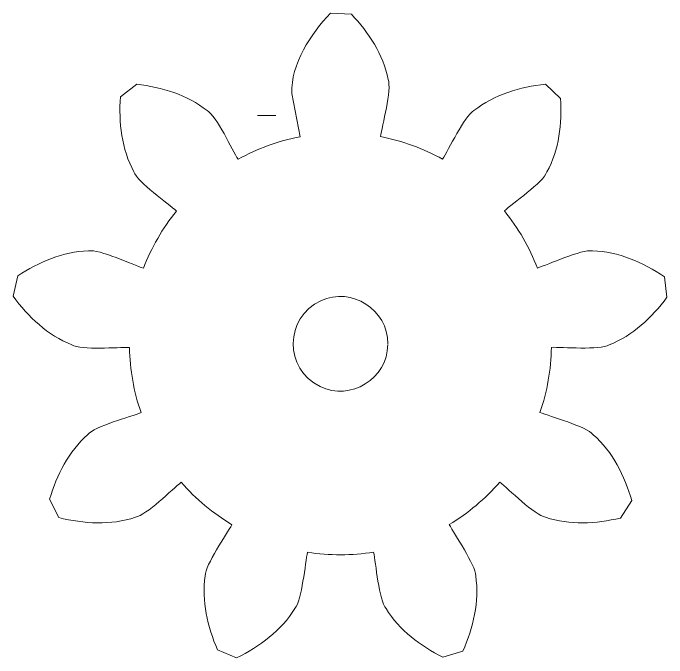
# Model space of a CAD drawing. Header units: millimetres. Extents: x 38 to 198, y 100 to 184.
# Drawn here: x 37.67 to 79.1, y 136.84 to 177.7 of the extents above; entities that cross this region are included whole.
import ezdxf

# ---------------------------------------------------------------- set-up
doc = ezdxf.new("R2010")
doc.units = ezdxf.units.MM
doc.header["$MEASUREMENT"] = 0
doc.layers.add('Layer 1', color=7, linetype='Continuous')

# ---------------------------------------------------------------- blocks, each defined once
blk = doc.blocks.new('block 2')
at = {"layer": 'Layer 1', "color": 152, "lineweight": 18, "true_color": 0x0072bd}
blk.add_open_spline([(55.337, 172.6), (55.248, 174.471), (56.544, 176.395), (57.79, 177.699), (57.79, 177.699), (59.103, 177.627), (59.103, 177.627), (60.193, 176.47), (61.116, 175.073), (61.432, 173.496), (61.681, 172.849), (61.044, 170.533), (60.956, 169.868), (62.33, 169.602), (63.663, 169.117), (64.887, 168.439), (65.259, 169.02), (66.258, 171.173), (66.866, 171.518), (68.149, 172.544), (69.793, 173.02), (71.406, 173.196), (71.406, 173.196), (72.365, 172.296), (72.365, 172.296), (72.457, 170.71), (72.266, 169.046), (71.494, 167.634), (71.269, 166.98), (69.293, 165.615), (68.797, 165.162), (69.679, 164.075), (70.389, 162.846), (70.891, 161.54), (71.549, 161.746), (73.698, 162.753), (74.385, 162.627), (76.028, 162.588), (77.593, 161.896), (78.941, 160.994), (78.941, 160.994), (79.098, 159.688), (79.098, 159.688), (78.149, 158.414), (76.933, 157.262), (75.435, 156.676), (74.841, 156.32), (72.45, 156.544), (71.779, 156.516), (71.756, 155.117), (71.51, 153.719), (71.055, 152.396), (71.692, 152.131), (73.985, 151.521), (74.431, 150.982), (75.664, 149.896), (76.418, 148.36), (76.871, 146.803), (76.871, 146.803), (76.152, 145.702), (76.152, 145.702), (74.605, 145.336), (72.934, 145.235), (71.41, 145.75), (70.726, 145.858), (69.038, 147.567), (68.506, 147.976), (67.589, 146.919), (66.502, 146.007), (65.303, 145.286), (65.62, 144.673), (66.985, 142.732), (66.98, 142.033), (67.227, 140.408), (66.818, 138.747), (66.163, 137.262), (66.163, 137.262), (64.905, 136.881), (64.905, 136.881), (63.485, 137.595), (62.139, 138.592), (61.302, 139.966), (60.848, 140.489), (60.654, 142.883), (60.51, 143.538), (59.128, 143.318), (57.709, 143.318), (56.327, 143.536), (56.176, 142.863), (55.974, 140.499), (55.52, 139.966), (54.665, 138.563), (53.284, 137.554), (51.828, 136.837), (51.828, 136.837), (50.619, 137.354), (50.619, 137.354), (49.99, 138.814), (49.6, 140.442), (49.843, 142.033), (49.83, 142.725), (51.221, 144.684), (51.531, 145.279), (50.331, 145.999), (49.244, 146.91), (48.326, 147.966), (47.777, 147.547), (46.102, 145.866), (45.413, 145.75), (43.856, 145.224), (42.149, 145.339), (40.573, 145.726), (40.573, 145.726), (39.98, 146.899), (39.98, 146.899), (40.436, 148.421), (41.184, 149.919), (42.392, 150.982), (42.828, 151.52), (45.152, 152.127), (45.772, 152.383), (45.316, 153.706), (45.069, 155.103), (45.044, 156.502), (44.355, 156.534), (41.991, 156.323), (41.388, 156.676), (39.858, 157.275), (38.624, 158.46), (37.665, 159.769), (37.665, 159.769), (37.965, 161.05), (37.965, 161.05), (39.293, 161.922), (40.829, 162.589), (42.437, 162.627), (43.117, 162.759), (45.287, 161.73), (45.927, 161.527), (46.428, 162.834), (47.136, 164.063), (48.017, 165.151), (47.509, 165.618), (45.563, 166.976), (45.328, 167.634), (44.541, 169.076), (44.357, 170.778), (44.465, 172.396), (44.465, 172.396), (45.517, 173.185), (45.517, 173.185), (47.095, 173), (48.701, 172.523), (49.957, 171.518), (50.562, 171.182), (51.564, 168.999), (51.924, 168.433), (53.147, 169.112), (54.48, 169.598), (55.854, 169.865), (55.854, 169.865), (55.337, 172.6), (55.337, 172.6)], degree=3, knots=[0, 0, 0, 0, 1, 1, 1, 2, 2, 2, 3, 3, 3, 4, 4, 4, 5, 5, 5, 6, 6, 6, 7, 7, 7, 8, 8, 8, 9, 9, 9, 10, 10, 10, 11, 11, 11, 12, 12, 12, 13, 13, 13, 14, 14, 14, 15, 15, 15, 16, 16, 16, 17, 17, 17, 18, 18, 18, 19, 19, 19, 20, 20, 20, 21, 21, 21, 22, 22, 22, 23, 23, 23, 24, 24, 24, 25, 25, 25, 26, 26, 26, 27, 27, 27, 28, 28, 28, 29, 29, 29, 30, 30, 30, 31, 31, 31, 32, 32, 32, 33, 33, 33, 34, 34, 34, 35, 35, 35, 36, 36, 36, 37, 37, 37, 38, 38, 38, 39, 39, 39, 40, 40, 40, 41, 41, 41, 42, 42, 42, 43, 43, 43, 44, 44, 44, 45, 45, 45, 46, 46, 46, 47, 47, 47, 48, 48, 48, 49, 49, 49, 50, 50, 50, 51, 51, 51, 52, 52, 52, 53, 53, 53, 54, 54, 54, 54], dxfattribs=at)
at = {"layer": 'Layer 1', "color": 143, "lineweight": 18, "true_color": 0x4dbeee}
blk.add_open_spline([(61.412, 156.742), (61.426, 158.907), (59.125, 160.384), (57.163, 159.47), (54.859, 158.413), (54.832, 155.13), (57.118, 154.035), (59.065, 153.089), (61.39, 154.528), (61.411, 156.693)], degree=3, knots=[0, 0, 0, 0, 1, 1, 1, 2, 2, 2, 3, 3, 3, 3], dxfattribs=at)

msp = doc.modelspace()

# ---------------------------------------------------------------- linework, layer by layer
at = {"layer": 'Layer 1', "color": 250, "lineweight": 18, "true_color": 0x252525}
msp.add_lwpolyline([(53.164, 171.199), (54.313, 171.199)], dxfattribs=at)

# ---------------------------------------------------------------- block references
at = {"layer": 'Layer 1'}
msp.add_blockref('block 2', (0, 0), dxfattribs=at)

doc.saveas('drawing.dxf')
